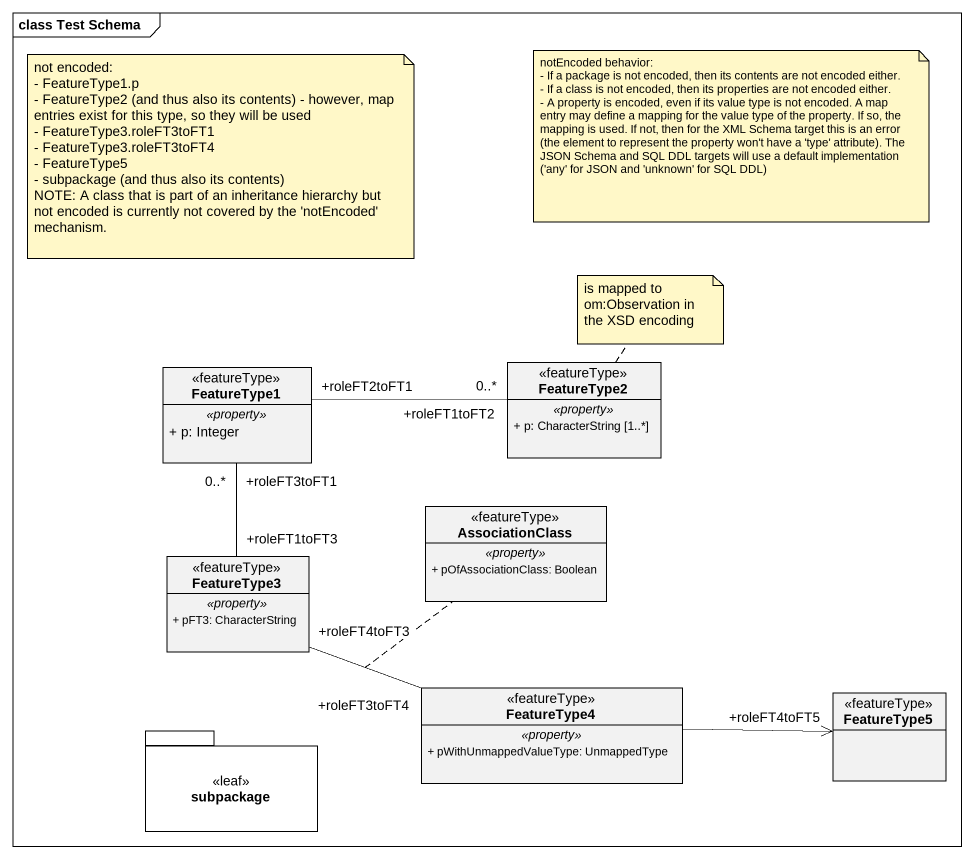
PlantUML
@startuml
mainframe class Test Schema
hide circle
hide empty members
skinparam classAttributeIconSize 0
class FeatureType1 <<featureType>> {
  .. <<property>> ..
  + p: Integer
}
class FeatureType2 <<featureType>> {
  .. <<property>> ..
  + p: CharacterString [1..*]
}
class AssociationClass <<featureType>> {
  .. <<property>> ..
  + pOfAssociationClass: Boolean
}
class FeatureType3 <<featureType>> {
  .. <<property>> ..
  + pFT3: CharacterString
}
class FeatureType4 <<featureType>> {
  .. <<property>> ..
  + pWithUnmappedValueType: UnmappedType
}
class FeatureType5 <<featureType>>
package subpackage <<leaf>> {
}
FeatureType1 "+roleFT2toFT1" -right- "+roleFT1toFT2\n0..*" FeatureType2
FeatureType1 "+roleFT3toFT1\n0..*" -- "+roleFT1toFT3" FeatureType3
FeatureType3 "+roleFT4toFT3" -right- "+roleFT3toFT4" FeatureType4
(FeatureType3, FeatureType4) .. AssociationClass
FeatureType4 -right-> "+roleFT4toFT5" FeatureType5
note as N1
  not encoded:
  - FeatureType1.p
  - FeatureType2 (and thus also its contents) - however, map entries exist for this type, so they will be used
  - FeatureType3.roleFT3toFT1
  - FeatureType3.roleFT3toFT4
  - FeatureType5
  - subpackage (and thus also its contents)
  NOTE: A class that is part of an inheritance hierarchy but not encoded is currently not covered by the 'notEncoded' mechanism.
end note
note as N2
  notEncoded behavior:
  - If a package is not encoded, then its contents are not encoded either.
  - If a class is not encoded, then its properties are not encoded either.
  - A property is encoded, even if its value type is not encoded. A map entry may define a mapping for the value type of the property. If so, the mapping is used. If not, then for the XML Schema target this is an error (the element to represent the property won't have a 'type' attribute). The JSON Schema and SQL DDL targets will use a default implementation ('any' for JSON and 'unknown' for SQL DDL)
end note
note top of FeatureType2 : is mapped to om:Observation in the XSD encoding
@enduml
